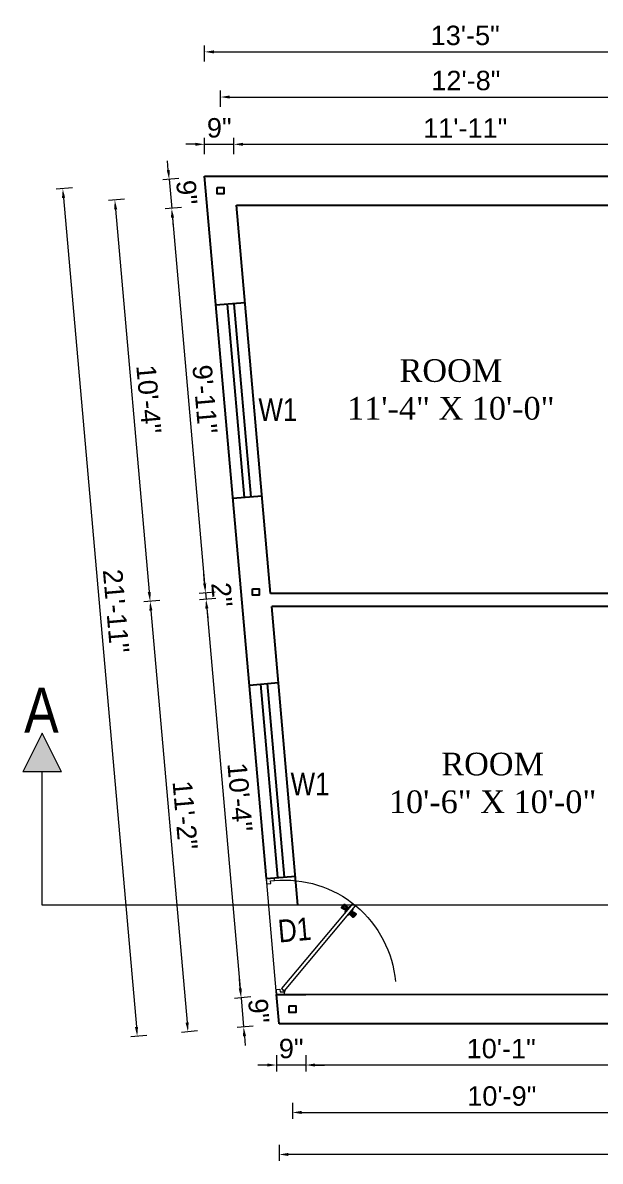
# Model space of a CAD drawing. Header units: inches. Extents: x 392906 to 410488, y -52747 to -40742.
# Drawn here: x 403314.6 to 403493.1, y -49412.8 to -49061 of the extents above; entities that cross this region are included whole.
import ezdxf

# ---------------------------------------------------------------- set-up
doc = ezdxf.new("R2010")
doc.units = ezdxf.units.IN
doc.header["$LTSCALE"] = 2
doc.header["$MEASUREMENT"] = 0
doc.header["$PDMODE"] = 34
doc.layers.get('0').update_dxf_attribs({"linetype": 'CONTINUOUS'})
doc.layers.get('DEFPOINTS').update_dxf_attribs({"color": 141, "linetype": 'CONTINUOUS'})
for name, color, linetype, lineweight in [('DOOR & WIN', 1, 'CONTINUOUS', 25), ('PUERTAS', 7, 'CONTINUOUS', 9), ('steps', 253, 'CONTINUOUS', 20)]:
    doc.layers.add(name, color=color, linetype=linetype, lineweight=lineweight)
doc.styles.add('Lettring Text', font='arial.ttf')
doc.styles.get("Standard").update_dxf_attribs({"font": 'ARIALN.TTF'})
doc.dimstyles.new('Copy of Standard', dxfattribs={"dimtxt": 6, "dimasz": 2.875, "dimexe": 2, "dimexo": 4, "dimgap": 2, "dimtad": 1, "dimdec": 0, "dimrnd": 1, "dimzin": 0, "dimdsep": 46, "dimlunit": 4, "dimtxsty": 'Lettring Text', "dimcen": 0.1, "dimclrd": 7, "dimclre": 7, "dimclrt": 7, "dimazin": 0, "dimtfac": 0.645, "dimtdec": 0, "dimtmove": 1, "dimatfit": 0, "dimfxl": 3, "dimfxlon": 1, "dimtfillclr": 256, "dimtolj": 1, "dimtzin": 0, "dimlwd": -1, "dimlwe": -1, "dimarcsym": 2})

# ---------------------------------------------------------------- blocks, each defined once
blk = doc.blocks.new('3ft')
at = {"layer": 'PUERTAS', "color": 6}
for p, q in [((1.01, 2.52), (25.23, 26.74)), ((26.05, 25.92), (1.77, 1.64)), ((26.05, 25.92), (25.23, 26.74)), ((0, 2.4), (0, 0)), ((0.72, 2.4), (0, 2.4)), ((1.6, 0), (0, 0)), ((0.72, 1.52), (0.72, 2.44)), ((0.8, 1.52), (0.72, 1.52)), ((0.8, 1.52), (0.8, 2.41)), ((0.8, 1.2), (0.8, 1.52)), ((1.6, 1.2), (0.8, 1.2)), ((1.57, 1.84), (0.94, 2.47)), ((1.63, 1.89), (0.97, 2.55)), ((1.63, 1.89), (1.57, 1.84)), ((1.77, 1.64), (1.57, 1.84)), ((1.6, 0), (1.6, 1.2)), ((34.4, 0), (34.4, 1.2)), ((34.4, 1.2), (35.2, 1.2)), ((34.4, 0), (36, 0)), ((35.2, 1.2), (35.2, 2.4)), ((35.2, 2.4), (36, 2.4)), ((36, 0), (36, 2.4))]:
    blk.add_line(p, q, dxfattribs=at)
at = {"layer": 'PUERTAS', "color": 8}
for p, q in [((22.57, 24.94), (21.65, 25.68)), ((22.63, 24.99), (21.69, 25.75)), ((22.74, 25.1), (21.84, 25.9)), ((22.13, 26.28), (21.98, 26.13)), ((22.88, 25.24), (22.01, 26.06)), ((22.13, 26.28), (22.27, 26.42)), ((22.29, 26.41), (22.27, 26.42)), ((23.16, 25.52), (22.34, 26.39)), ((23.3, 25.66), (22.5, 26.56)), ((23.41, 25.77), (22.65, 26.71)), ((22.69, 24.32), (23.02, 24.83)), ((23.46, 25.83), (22.72, 26.75)), ((22.95, 24.96), (22.84, 25.07)), ((22.98, 24.99), (22.86, 25.1)), ((23.03, 25.04), (22.91, 25.15)), ((22.91, 24.53), (23.1, 24.91)), ((23.11, 25.12), (22.99, 25.23)), ((23.13, 24.76), (23.18, 24.99)), ((23.28, 25.3), (23.17, 25.41)), ((23.36, 25.37), (23.25, 25.49)), ((23.31, 24.94), (23.28, 25.08)), ((23.41, 25.43), (23.3, 25.54)), ((23.46, 25.09), (23.32, 25.13)), ((23.44, 25.45), (23.33, 25.56)), ((23.64, 25.27), (23.41, 25.22)), ((23.87, 25.49), (23.49, 25.3)), ((24.08, 25.71), (23.57, 25.38)), ((25.02, 24.77), (24.68, 24.26)), ((23.63, 23.38), (24.14, 23.72)), ((23.84, 23.6), (24.22, 23.79)), ((24.07, 23.82), (24.3, 23.88)), ((24.25, 24), (24.39, 23.97)), ((24.25, 23.26), (24.99, 22.34)), ((24.27, 23.64), (24.38, 23.53)), ((24.3, 23.67), (24.41, 23.56)), ((24.3, 23.32), (25.06, 22.38)), ((24.35, 23.72), (24.46, 23.61)), ((24.4, 24.15), (24.43, 24.01)), ((24.41, 23.43), (25.2, 22.53)), ((24.43, 23.8), (24.54, 23.69)), ((24.58, 24.33), (24.52, 24.1)), ((24.55, 23.57), (25.37, 22.7)), ((24.6, 23.97), (24.72, 23.86)), ((24.8, 24.56), (24.61, 24.18)), ((24.68, 24.05), (24.79, 23.94)), ((24.73, 24.1), (24.85, 23.99)), ((24.76, 24.13), (24.87, 24.02)), ((24.83, 23.85), (25.7, 23.03)), ((24.97, 23.99), (25.87, 23.2)), ((25.08, 24.1), (26.02, 23.34)), ((25.14, 24.15), (26.06, 23.41)), ((25.58, 22.82), (25.43, 22.67)), ((25.58, 22.82), (25.73, 22.97)), ((25.72, 22.98), (25.73, 22.97)), ((0, 0), (36, 0))]:
    blk.add_line(p, q, dxfattribs=at)
at = {"layer": 'PUERTAS', "color": 1}
for p, q in [((21.67, 25.73), (22.17, 26.23)), ((22.49, 24.95), (21.67, 25.61)), ((21.7, 25.82), (22.14, 26.26)), ((21.73, 25.79), (21.7, 25.82)), ((22.58, 26.7), (22.14, 26.26)), ((22.67, 26.73), (22.17, 26.23)), ((22.61, 26.67), (22.58, 26.7)), ((22.6, 24.96), (23.02, 25.38)), ((22.61, 24.25), (22.92, 24.72)), ((22.7, 25.07), (22.71, 25.06)), ((23.45, 25.91), (22.79, 26.73)), ((22.82, 25.06), (23.08, 25.32)), ((22.94, 24.95), (22.83, 25.07)), ((22.92, 24.72), (22.92, 24.72)), ((22.93, 24.94), (23.19, 25.21)), ((22.93, 24.84), (22.93, 24.83)), ((23.44, 25.81), (23.02, 25.38)), ((23.34, 25.58), (23.08, 25.32)), ((23.46, 25.47), (23.19, 25.21)), ((23.33, 25.7), (23.34, 25.69)), ((23.45, 25.46), (23.33, 25.57)), ((23.57, 25.47), (23.57, 25.47)), ((24.15, 25.79), (23.68, 25.48)), ((23.68, 25.48), (23.68, 25.48)), ((24.27, 25.78), (24.26, 25.79)), ((25.1, 24.84), (24.79, 24.38)), ((25.09, 24.96), (25.1, 24.95)), ((22.62, 24.13), (22.61, 24.14)), ((23.44, 23.31), (23.45, 23.3)), ((23.56, 23.3), (24.03, 23.61)), ((24.03, 23.61), (24.03, 23.62)), ((24.14, 23.62), (24.14, 23.62)), ((24.25, 23.62), (24.51, 23.89)), ((24.26, 23.29), (24.69, 23.71)), ((24.26, 23.63), (24.37, 23.52)), ((24.26, 23.18), (24.92, 22.37)), ((24.37, 23.52), (24.63, 23.77)), ((24.37, 23.4), (24.37, 23.4)), ((24.78, 24.15), (24.51, 23.89)), ((24.89, 24.03), (24.63, 23.77)), ((25.11, 24.14), (24.69, 23.71)), ((24.77, 24.14), (24.88, 24.03)), ((24.79, 24.38), (24.78, 24.37)), ((24.78, 24.26), (24.78, 24.26)), ((25, 24.03), (25, 24.03)), ((25.04, 22.36), (25.54, 22.86)), ((25.1, 22.42), (25.13, 22.39)), ((25.13, 22.39), (25.57, 22.83)), ((25.22, 24.14), (26.03, 23.48)), ((26.04, 23.37), (25.54, 22.86)), ((26.01, 23.27), (25.57, 22.83)), ((25.98, 23.3), (26.01, 23.27))]:
    blk.add_line(p, q, dxfattribs=at)
at = {"layer": 'PUERTAS', "color": 2}
for p, q in [((21.99, 26.11), (21.98, 26.13)), ((25.42, 22.68), (25.43, 22.67))]:
    blk.add_line(p, q, dxfattribs=at)
at = {"layer": 'PUERTAS', "color": 6}
for radius in [0.155, 0.0752]:
    blk.add_circle((0.82, 2.56), radius, dxfattribs=at)
blk.add_arc((0.82, 2.56), 34.38, 359.7285, 90.0333, dxfattribs=at)
at = {"layer": 'PUERTAS', "color": 1}
for centre, start, end in [((22.54, 25.01), 231.0764, 315), ((22.73, 26.68), 38.9236, 135), ((22.77, 25.12), 225, 315), ((22.99, 24.89), 135, 219.7428), ((22.87, 24.78), 315, 39.7428), ((23.28, 25.63), 315, 45), ((23.39, 25.86), 315, 38.9236), ((23.51, 25.41), 50.2572, 135), ((23.62, 25.53), 230.2572, 315), ((24.2, 25.73), 45, 135), ((25.04, 24.89), 315, 45), ((22.67, 24.2), 135, 225), ((23.51, 23.36), 225, 315), ((24.09, 23.56), 50.2572, 135), ((24.2, 23.68), 230.2572, 315), ((24.32, 23.23), 135, 218.9236), ((24.42, 23.46), 135, 225), ((24.84, 24.31), 135, 219.7428), ((24.72, 24.21), 315, 39.7428), ((24.94, 23.98), 45, 135), ((24.98, 22.42), 218.9236, 315), ((25.17, 24.08), 51.0764, 135), ((25.98, 23.42), 315, 51.0764)]:
    blk.add_arc(centre, 0.08, start, end, dxfattribs=at)
blk = doc.blocks.new('*U199')
at = {"color": 3, "xscale": -1}
blk.add_blockref('3ft', (42, 0), dxfattribs=at)
blk = doc.blocks.new('*D795')
at = {"layer": 'DEFPOINTS', "color": 0, "ltscale": 0.5, "transparency": 16777216}
for p in [(403402.09, -49361.36), (403522.88, -49361.4), (403402.08, -49383.1)]:
    blk.add_point(p, dxfattribs=at)
at = {"layer": 'steps', "color": 7, "ltscale": 0.5, "transparency": 16777216}
for p, q in [((403402.09, -49380.1), (403402.08, -49385.1)), ((403522.88, -49380.13), (403522.88, -49385.13)), ((403520, -49383.13), (403404.96, -49383.11))]:
    blk.add_line(p, q, dxfattribs=at)
for points in [[(403404.96, -49382.63), (403404.96, -49383.58), (403402.08, -49383.1)], [(403520, -49382.65), (403520, -49383.61), (403522.88, -49383.13)]]:
    blk.add_solid(points, dxfattribs=at)
at = {"layer": 'steps', "color": 7, "ltscale": 0.5, "transparency": 16777216, "insert": (403462.48, -49378.06), "char_height": 6, "attachment_point": 5, "rotation": 359.9867, "style": 'Lettring Text'}
blk.add_mtext('\\A1;10\'-1"', dxfattribs=at)
blk = doc.blocks.new('*D796')
at = {"layer": 'DEFPOINTS', "color": 0, "ltscale": 0.5, "transparency": 16777216}
for p in [(403393.05, -49361.36), (403402.09, -49361.36), (403393.05, -49383.1)]:
    blk.add_point(p, dxfattribs=at)
at = {"layer": 'steps', "color": 7, "ltscale": 0.5, "transparency": 16777216}
for p, q in [((403393.05, -49380.1), (403393.05, -49385.1)), ((403402.09, -49380.1), (403402.08, -49385.1)), ((403390.17, -49383.1), (403387.3, -49383.1)), ((403402.08, -49383.1), (403393.05, -49383.1)), ((403404.96, -49383.11), (403407.83, -49383.11))]:
    blk.add_line(p, q, dxfattribs=at)
for points in [[(403390.17, -49382.62), (403390.17, -49383.58), (403393.05, -49383.1)], [(403404.96, -49382.63), (403404.96, -49383.58), (403402.08, -49383.1)]]:
    blk.add_solid(points, dxfattribs=at)
at = {"layer": 'steps', "color": 7, "ltscale": 0.5, "transparency": 16777216, "insert": (403397.57, -49378.04), "char_height": 6, "attachment_point": 5, "rotation": 359.9867, "style": 'Lettring Text'}
blk.add_mtext('\\A1;9"', dxfattribs=at)
blk = doc.blocks.new('*D797')
at = {"layer": 'DEFPOINTS', "color": 0, "ltscale": 0.5, "transparency": 16777216}
for p in [(403397.97, -49365.86), (403527.38, -49365.89), (403527.37, -49397.79)]:
    blk.add_point(p, dxfattribs=at)
at = {"layer": 'steps', "color": 7, "ltscale": 0.5, "transparency": 16777216}
for p, q in [((403397.96, -49394.76), (403397.96, -49399.76)), ((403527.37, -49394.79), (403527.37, -49399.79)), ((403400.84, -49397.76), (403524.5, -49397.79))]:
    blk.add_line(p, q, dxfattribs=at)
for points in [[(403400.84, -49397.28), (403400.84, -49398.24), (403397.96, -49397.76)], [(403524.5, -49397.31), (403524.5, -49398.27), (403527.37, -49397.79)]]:
    blk.add_solid(points, dxfattribs=at)
at = {"layer": 'steps', "color": 7, "ltscale": 0.5, "transparency": 16777216, "insert": (403462.67, -49392.71), "char_height": 6, "attachment_point": 5, "rotation": 359.9867, "style": 'Lettring Text'}
blk.add_mtext('\\A1;10\'-9"', dxfattribs=at)
blk = doc.blocks.new('*D800')
at = {"layer": 'DEFPOINTS', "color": 0, "ltscale": 0.5, "transparency": 16777216}
for p in [(403393.85, -49370.36), (403753.38, -49370.45), (403393.84, -49410.75)]:
    blk.add_point(p, dxfattribs=at)
at = {"layer": 'steps', "color": 7, "ltscale": 0.5, "transparency": 16777216}
for p, q in [((403393.84, -49407.75), (403393.84, -49412.75)), ((403753.37, -49407.83), (403753.37, -49412.83)), ((403750.5, -49410.83), (403396.71, -49410.75))]:
    blk.add_line(p, q, dxfattribs=at)
for points in [[(403396.71, -49410.27), (403396.71, -49411.23), (403393.84, -49410.75)], [(403750.5, -49410.35), (403750.5, -49411.31), (403753.37, -49410.83)]]:
    blk.add_solid(points, dxfattribs=at)
at = {"layer": 'steps', "color": 7, "ltscale": 0.5, "transparency": 16777216, "insert": (403573.61, -49405.73), "char_height": 6, "attachment_point": 5, "rotation": 359.9867, "style": 'Lettring Text'}
blk.add_mtext("\\A1;30'", dxfattribs=at)
blk = doc.blocks.new('*D801')
at = {"layer": 'DEFPOINTS', "color": 0, "ltscale": 0.5, "transparency": 16777216}
for p in [(403379.85, -49098.57), (403370.81, -49108.42), (403379.85, -49108.42)]:
    blk.add_point(p, dxfattribs=at)
at = {"layer": 'steps', "color": 7, "ltscale": 0.5, "transparency": 16777216}
for p, q in [((403370.81, -49101.57), (403370.81, -49096.57)), ((403379.85, -49101.57), (403379.85, -49096.57)), ((403367.94, -49098.57), (403365.06, -49098.57)), ((403370.81, -49098.57), (403379.85, -49098.57)), ((403382.72, -49098.57), (403385.6, -49098.57))]:
    blk.add_line(p, q, dxfattribs=at)
for points in [[(403367.94, -49098.09), (403367.94, -49099.05), (403370.81, -49098.57)], [(403382.72, -49098.09), (403382.72, -49099.05), (403379.85, -49098.57)]]:
    blk.add_solid(points, dxfattribs=at)
at = {"layer": 'steps', "color": 7, "ltscale": 0.5, "transparency": 16777216, "insert": (403375.33, -49093.51), "char_height": 6, "attachment_point": 5, "style": 'Lettring Text'}
blk.add_mtext('\\A1;9"', dxfattribs=at)
blk = doc.blocks.new('*D802')
at = {"layer": 'DEFPOINTS', "color": 0, "ltscale": 0.5, "transparency": 16777216}
for p in [(403522.88, -49098.57), (403379.85, -49108.42), (403522.88, -49117.42)]:
    blk.add_point(p, dxfattribs=at)
at = {"layer": 'steps', "color": 7, "ltscale": 0.5, "transparency": 16777216}
for p, q in [((403379.85, -49101.57), (403379.85, -49096.57)), ((403522.88, -49101.57), (403522.88, -49096.57)), ((403382.72, -49098.57), (403520.01, -49098.57))]:
    blk.add_line(p, q, dxfattribs=at)
for points in [[(403382.72, -49098.09), (403382.72, -49099.05), (403379.85, -49098.57)], [(403520.01, -49098.09), (403520.01, -49099.05), (403522.88, -49098.57)]]:
    blk.add_solid(points, dxfattribs=at)
at = {"layer": 'steps', "color": 7, "ltscale": 0.5, "transparency": 16777216, "insert": (403451.36, -49093.56), "char_height": 6, "attachment_point": 5, "style": 'Lettring Text'}
blk.add_mtext('\\A1;11\'-11"', dxfattribs=at)
blk = doc.blocks.new('*D808')
at = {"layer": 'DEFPOINTS', "color": 0, "ltscale": 0.5, "transparency": 16777216}
for p in [(403527.38, -49083.96), (403375.72, -49112.92), (403527.38, -49112.92)]:
    blk.add_point(p, dxfattribs=at)
at = {"layer": 'steps', "color": 7, "ltscale": 0.5, "transparency": 16777216}
for p, q in [((403375.72, -49086.96), (403375.72, -49081.96)), ((403527.38, -49086.96), (403527.38, -49081.96)), ((403378.6, -49083.96), (403524.51, -49083.96))]:
    blk.add_line(p, q, dxfattribs=at)
for points in [[(403378.6, -49083.48), (403378.6, -49084.44), (403375.72, -49083.96)], [(403524.51, -49083.48), (403524.51, -49084.44), (403527.38, -49083.96)]]:
    blk.add_solid(points, dxfattribs=at)
at = {"layer": 'steps', "color": 7, "ltscale": 0.5, "transparency": 16777216, "insert": (403451.55, -49078.89), "char_height": 6, "attachment_point": 5, "style": 'Lettring Text'}
blk.add_mtext('\\A1;12\'-8"', dxfattribs=at)
blk = doc.blocks.new('*D811')
at = {"layer": 'DEFPOINTS', "color": 0, "ltscale": 0.5, "transparency": 16777216}
for p in [(403531.88, -49070.01), (403370.81, -49108.42), (403531.88, -49108.42)]:
    blk.add_point(p, dxfattribs=at)
at = {"layer": 'steps', "color": 7, "ltscale": 0.5, "transparency": 16777216}
for p, q in [((403370.81, -49073.01), (403370.81, -49068.01)), ((403531.88, -49073.01), (403531.88, -49068.01)), ((403373.69, -49070.01), (403529.01, -49070.01))]:
    blk.add_line(p, q, dxfattribs=at)
for points in [[(403373.69, -49069.53), (403373.69, -49070.49), (403370.81, -49070.01)], [(403529.01, -49069.53), (403529.01, -49070.49), (403531.88, -49070.01)]]:
    blk.add_solid(points, dxfattribs=at)
at = {"layer": 'steps', "color": 7, "ltscale": 0.5, "transparency": 16777216, "insert": (403451.35, -49064.95), "char_height": 6, "attachment_point": 5, "style": 'Lettring Text'}
blk.add_mtext('\\A1;13\'-5"', dxfattribs=at)
blk = doc.blocks.new('*D813')
at = {"layer": 'DEFPOINTS', "color": 0, "ltscale": 0.5, "transparency": 16777216}
for p in [(403370.81, -49108.42), (403371.6, -49117.42), (403360.64, -49118.39)]:
    blk.add_point(p, dxfattribs=at)
at = {"layer": 'steps', "color": 7, "ltscale": 0.5, "transparency": 16777216}
for p, q in [((403359.59, -49106.53), (403359.34, -49103.66)), ((403362.83, -49109.13), (403357.85, -49109.56)), ((403359.85, -49109.39), (403360.64, -49118.39)), ((403363.63, -49118.13), (403358.64, -49118.56)), ((403360.89, -49121.25), (403361.14, -49124.12))]:
    blk.add_line(p, q, dxfattribs=at)
for points in [[(403360.07, -49106.48), (403359.12, -49106.57), (403359.85, -49109.39)], [(403361.37, -49121.21), (403360.41, -49121.29), (403360.64, -49118.39)]]:
    blk.add_solid(points, dxfattribs=at)
at = {"layer": 'steps', "color": 7, "ltscale": 0.5, "transparency": 16777216, "insert": (403365.29, -49113.45), "char_height": 6, "attachment_point": 5, "rotation": 275.0256, "style": 'Lettring Text'}
blk.add_mtext('\\A1;9"', dxfattribs=at)
blk = doc.blocks.new('*D814')
at = {"layer": 'DEFPOINTS', "color": 0, "ltscale": 0.5, "transparency": 16777216}
for p in [(403371.6, -49117.42), (403371.08, -49237.19), (403385.63, -49235.91)]:
    blk.add_point(p, dxfattribs=at)
at = {"layer": 'steps', "color": 7, "ltscale": 0.5, "transparency": 16777216}
for p, q in [((403363.63, -49118.13), (403358.64, -49118.56)), ((403360.89, -49121.25), (403370.83, -49234.33)), ((403374.07, -49236.93), (403369.09, -49237.37))]:
    blk.add_line(p, q, dxfattribs=at)
for points in [[(403361.37, -49121.21), (403360.41, -49121.29), (403360.64, -49118.39)], [(403371.31, -49234.29), (403370.36, -49234.37), (403371.08, -49237.19)]]:
    blk.add_solid(points, dxfattribs=at)
at = {"layer": 'steps', "color": 7, "ltscale": 0.5, "transparency": 16777216, "insert": (403370.9, -49177.35), "char_height": 6, "attachment_point": 5, "rotation": 275.0256, "style": 'Lettring Text'}
blk.add_mtext('\\A1;9\'-11"', dxfattribs=at)
blk = doc.blocks.new('*D815')
at = {"layer": 'DEFPOINTS', "color": 0, "ltscale": 0.5, "transparency": 16777216}
for p in [(403385.63, -49235.91), (403371.26, -49239.18), (403385.63, -49237.91)]:
    blk.add_point(p, dxfattribs=at)
at = {"layer": 'steps', "color": 7, "ltscale": 0.5, "transparency": 16777216}
for p, q in [((403370.83, -49234.33), (403370.58, -49231.46)), ((403374.07, -49236.93), (403369.09, -49237.37)), ((403371.08, -49237.19), (403371.26, -49239.18)), ((403374.25, -49238.91), (403369.27, -49239.35)), ((403371.51, -49242.04), (403371.76, -49244.91))]:
    blk.add_line(p, q, dxfattribs=at)
for points in [[(403371.31, -49234.29), (403370.36, -49234.37), (403371.08, -49237.19)], [(403371.99, -49242), (403371.03, -49242.08), (403371.26, -49239.18)]]:
    blk.add_solid(points, dxfattribs=at)
at = {"layer": 'steps', "color": 7, "ltscale": 0.5, "transparency": 16777216, "insert": (403376.16, -49237.75), "char_height": 6, "attachment_point": 5, "rotation": 275.0256, "style": 'Lettring Text'}
blk.add_mtext('\\A1;2"', dxfattribs=at)
blk = doc.blocks.new('*D816')
at = {"layer": 'DEFPOINTS', "color": 0, "ltscale": 0.5, "transparency": 16777216}
for p in [(403385.63, -49237.91), (403382.09, -49362.33), (403393.05, -49361.36)]:
    blk.add_point(p, dxfattribs=at)
at = {"layer": 'steps', "color": 7, "ltscale": 0.5, "transparency": 16777216}
for p, q in [((403374.25, -49238.91), (403369.27, -49239.35)), ((403371.51, -49242.04), (403381.84, -49359.46)), ((403385.08, -49362.07), (403380.1, -49362.5))]:
    blk.add_line(p, q, dxfattribs=at)
for points in [[(403371.99, -49242), (403371.03, -49242.08), (403371.26, -49239.18)], [(403382.31, -49359.42), (403381.36, -49359.51), (403382.09, -49362.33)]]:
    blk.add_solid(points, dxfattribs=at)
at = {"layer": 'steps', "color": 7, "ltscale": 0.5, "transparency": 16777216, "insert": (403381.72, -49300.31), "char_height": 6, "attachment_point": 5, "rotation": 275.0256, "style": 'Lettring Text'}
blk.add_mtext('\\A1;10\'-4"', dxfattribs=at)
blk = doc.blocks.new('*D817')
at = {"layer": 'DEFPOINTS', "color": 0, "ltscale": 0.5, "transparency": 16777216}
for p in [(403393.05, -49361.36), (403382.88, -49371.33), (403393.85, -49370.36)]:
    blk.add_point(p, dxfattribs=at)
at = {"layer": 'steps', "color": 7, "ltscale": 0.5, "transparency": 16777216}
for p, q in [((403381.84, -49359.46), (403381.58, -49356.6)), ((403385.08, -49362.07), (403380.1, -49362.5)), ((403382.09, -49362.33), (403382.88, -49371.33)), ((403385.87, -49371.06), (403380.89, -49371.5)), ((403383.13, -49374.19), (403383.38, -49377.05))]:
    blk.add_line(p, q, dxfattribs=at)
for points in [[(403382.31, -49359.42), (403381.36, -49359.51), (403382.09, -49362.33)], [(403383.61, -49374.15), (403382.65, -49374.23), (403382.88, -49371.33)]]:
    blk.add_solid(points, dxfattribs=at)
at = {"layer": 'steps', "color": 7, "ltscale": 0.5, "transparency": 16777216, "insert": (403387.53, -49366.38), "char_height": 6, "attachment_point": 5, "rotation": 275.0256, "style": 'Lettring Text'}
blk.add_mtext('\\A1;9"', dxfattribs=at)
blk = doc.blocks.new('*D818')
at = {"layer": 'DEFPOINTS', "color": 0, "ltscale": 0.5, "transparency": 16777216}
for p in [(403375.72, -49112.92), (403386.63, -49236.91), (403353.97, -49239.79)]:
    blk.add_point(p, dxfattribs=at)
at = {"layer": 'steps', "color": 7, "ltscale": 0.5, "transparency": 16777216}
for p, q in [((403346.05, -49115.53), (403341.07, -49115.97)), ((403343.32, -49118.66), (403353.72, -49236.92)), ((403356.96, -49239.52), (403351.98, -49239.96))]:
    blk.add_line(p, q, dxfattribs=at)
for points in [[(403343.79, -49118.62), (403342.84, -49118.7), (403343.07, -49115.8)], [(403354.19, -49236.88), (403353.24, -49236.96), (403353.97, -49239.79)]]:
    blk.add_solid(points, dxfattribs=at)
at = {"layer": 'steps', "color": 7, "ltscale": 0.5, "transparency": 16777216, "insert": (403353.56, -49177.35), "char_height": 6, "attachment_point": 5, "rotation": 275.0256, "style": 'Lettring Text'}
blk.add_mtext('\\A1;10\'-4"', dxfattribs=at)
blk = doc.blocks.new('*D819')
at = {"layer": 'DEFPOINTS', "color": 0, "ltscale": 0.5, "transparency": 16777216}
for p in [(403386.63, -49236.91), (403393.85, -49370.36), (403365.67, -49372.84)]:
    blk.add_point(p, dxfattribs=at)
at = {"layer": 'steps', "color": 7, "ltscale": 0.5, "transparency": 16777216}
for p, q in [((403356.96, -49239.52), (403351.98, -49239.96)), ((403354.22, -49242.65), (403365.42, -49369.98)), ((403368.66, -49372.58), (403363.68, -49373.02))]:
    blk.add_line(p, q, dxfattribs=at)
for points in [[(403354.7, -49242.61), (403353.74, -49242.69), (403353.97, -49239.79)], [(403365.89, -49369.93), (403364.94, -49370.02), (403365.67, -49372.84)]]:
    blk.add_solid(points, dxfattribs=at)
at = {"layer": 'steps', "color": 7, "ltscale": 0.5, "transparency": 16777216, "insert": (403364.81, -49305.87), "char_height": 6, "attachment_point": 5, "rotation": 275.0256, "style": 'Lettring Text'}
blk.add_mtext('\\A1;11\'-2"', dxfattribs=at)
blk = doc.blocks.new('*D820')
at = {"layer": 'DEFPOINTS', "color": 0, "ltscale": 0.5, "transparency": 16777216}
for p in [(403370.81, -49108.42), (403393.85, -49370.36), (403350, -49374.22)]:
    blk.add_point(p, dxfattribs=at)
at = {"layer": 'steps', "color": 7, "ltscale": 0.5, "transparency": 16777216}
for p, q in [((403329.96, -49112.02), (403324.98, -49112.46)), ((403327.22, -49115.14), (403349.75, -49371.35)), ((403352.99, -49373.95), (403348.01, -49374.39))]:
    blk.add_line(p, q, dxfattribs=at)
for points in [[(403327.7, -49115.1), (403326.74, -49115.19), (403326.97, -49112.28)], [(403350.23, -49371.31), (403349.27, -49371.4), (403350, -49374.22)]]:
    blk.add_solid(points, dxfattribs=at)
at = {"layer": 'steps', "color": 7, "ltscale": 0.5, "transparency": 16777216, "insert": (403343.48, -49242.81), "char_height": 6, "attachment_point": 5, "rotation": 275.0256, "style": 'Lettring Text'}
blk.add_mtext('\\A1;21\'-11"', dxfattribs=at)

msp = doc.modelspace()

# ---------------------------------------------------------------- hatches: boundary and pattern name
at = {"linetype": 'ByBlock', "lineweight": 5}
msp.add_hatch(color=7, dxfattribs=at).paths.add_polyline_path([(403320.61, -49280.54), (403326.61, -49292.54), (403314.61, -49292.54)])

# ---------------------------------------------------------------- linework, layer by layer
at = {"ltscale": 0.5}
for p, q in [((403389.9, -49325.5), (403370.81, -49108.42)), ((403370.81, -49108.42), (403531.88, -49108.42)), ((403391.19, -49237.36), (403380.64, -49117.42)), ((403380.64, -49117.42), (403522.88, -49117.42)), ((403383.28, -49147.51), (403374.32, -49148.3)), ((403377.8, -49147.99), (403383.06, -49207.76)), ((403379.8, -49147.82), (403385.05, -49207.58)), ((403388.54, -49207.28), (403379.57, -49208.07)), ((403522.88, -49237.4), (403391.19, -49237.36)), ((403531.88, -49241.4), (403391.54, -49241.36)), ((403399.66, -49333.71), (403391.54, -49241.36)), ((403384.65, -49265.73), (403393.61, -49264.94)), ((403388.13, -49265.43), (403393.39, -49325.2)), ((403390.12, -49265.25), (403395.38, -49325.02)), ((403389.9, -49325.5), (403398.87, -49324.71)), ((403522.88, -49361.4), (403393.05, -49361.36)), ((403393.85, -49370.36), (403393.05, -49361.36)), ((403393.05, -49361.36), (403402.09, -49361.36)), ((403753.38, -49370.45), (403393.85, -49370.36))]:
    msp.add_line(p, q, dxfattribs=at)
at = {"color": 7, "linetype": 'ByBlock', "lineweight": 5}
for p, q in [((403320.61, -49280.54), (403314.61, -49292.54)), ((403326.61, -49292.54), (403320.61, -49280.54)), ((403326.61, -49292.54), (403314.61, -49292.54)), ((403320.61, -49333.71), (403320.61, -49292.54)), ((403814.93, -49333.71), (403320.61, -49333.71))]:
    msp.add_line(p, q, dxfattribs=at)
at = {"ltscale": 0.5}
for points in [[(403374.72, -49111.92), (403376.72, -49111.92), (403376.72, -49113.92), (403374.72, -49113.92)], [(403385.63, -49235.91), (403387.63, -49235.91), (403387.63, -49237.91), (403385.63, -49237.91)], [(403396.97, -49364.86), (403398.97, -49364.86), (403398.97, -49366.86), (403396.97, -49366.86)]]:
    msp.add_lwpolyline(points, close=True, dxfattribs=at)

# ---------------------------------------------------------------- block references
at = {"layer": 'DOOR & WIN', "rotation": 275.0252223931562}
msp.add_blockref('*U199', (403389.38, -49319.53), dxfattribs=at)

# ---------------------------------------------------------------- texts
at = {"color": 7, "linetype": 'ByBlock', "lineweight": 5, "insert": (403325.73, -49266.44), "char_height": 14, "width": 26.5803, "attachment_point": 3}
msp.add_mtext('A', dxfattribs=at)
at = {"layer": 'steps', "color": 7, "ltscale": 0.3, "char_height": 7}
for s, insert, width, attachment_point in [('{\\fTimes New Roman|b0|i0|c0|p18;ROOM\\P11\'-4" X 10\'-0"}', (403446.92, -49164.99), 67.6616, 2), ('W1', (403393.46, -49184.07), 18.6213, 8), ('{\\fTimes New Roman|b0|i0|c0|p18;ROOM\\P10\'-6" X 10\'-0"}', (403459.84, -49286.58), 67.6616, 2), ('W1', (403403.4, -49299.76), 18.6213, 8)]:
    msp.add_mtext(s, dxfattribs=dict(at, insert=insert, width=width, attachment_point=attachment_point))
at = {"layer": 'steps', "color": 7, "ltscale": 0.3, "insert": (403398.93, -49344.82), "char_height": 7, "attachment_point": 8, "rotation": 5.0252}
msp.add_mtext_dynamic_manual_height_columns('{\\W1;D1}', width=18.6213, gutter_width=40, heights=[0], dxfattribs=at)

# ---------------------------------------------------------------- dimensions: what is measured, and where the dimension line sits
at = {"layer": 'steps', "ltscale": 0.5}
for base, p1, p2, picture, middle in [((403531.88, -49070.01), (403370.81, -49108.42), (403531.88, -49108.42), '*D811', (403451.35, -49064.95)), ((403527.38, -49083.96), (403375.72, -49112.92), (403527.38, -49112.92), '*D808', (403451.55, -49078.89)), ((403522.88, -49098.57), (403379.85, -49108.42), (403522.88, -49117.42), '*D802', (403451.36, -49093.56))]:
    dim = msp.add_linear_dim(base=base, p1=p1, p2=p2, dimstyle='Copy of Standard', dxfattribs=at)
    dim.commit()
    dim.dimension.update_dxf_attribs({"geometry": picture, "text_midpoint": middle})
dim = msp.add_linear_dim(base=(403379.85, -49098.57), p1=(403370.81, -49108.42), p2=(403379.85, -49108.42), dimstyle='Copy of Standard', dxfattribs=at)
dim.commit()
dim.dimension.update_dxf_attribs({"geometry": '*D801', "text_midpoint": (403375.33, -49098.57), "dimtype": 160})
for base, p1, p2, angle, picture, middle, dimtype in [((403360.64, -49118.39), (403370.81, -49108.42), (403371.6, -49117.42), 275.0256, '*D813', (403360.24, -49113.89), 161), ((403371.26, -49239.18), (403385.63, -49235.91), (403385.63, -49237.91), 95.0256, '*D815', (403371.17, -49238.19), 160), ((403382.88, -49371.33), (403393.05, -49361.36), (403393.85, -49370.36), 95.0256, '*D817', (403382.48, -49366.83), 160), ((403393.05, -49383.1), (403402.09, -49361.36), (403393.05, -49361.36), 179.9867, '*D796', (403397.57, -49383.1), 160)]:
    dim = msp.add_linear_dim(base=base, p1=p1, p2=p2, angle=angle, dimstyle='Copy of Standard', dxfattribs=at)
    dim.commit()
    dim.dimension.update_dxf_attribs({"geometry": picture, "text_midpoint": middle, "dimtype": dimtype})
for p1, p2, distance, picture, middle in [((403370.81, -49108.42), (403393.85, -49370.36), -44.01, '*D820', (403343.48, -49242.81)), ((403375.72, -49112.92), (403386.63, -49236.91), -32.79, '*D818', (403353.56, -49177.35)), ((403397.97, -49365.86), (403527.38, -49365.89), -31.9, '*D797', (403462.67, -49392.71)), ((403753.38, -49370.45), (403393.85, -49370.36), 40.39, '*D800', (403573.61, -49405.73))]:
    dim = msp.add_aligned_dim(p1=p1, p2=p2, distance=distance, dimstyle='Copy of Standard', dxfattribs=at)
    dim.commit()
    dim.dimension.update_dxf_attribs({"geometry": picture, "text_midpoint": middle})
for base, p1, p2, angle, picture, middle in [((403371.08, -49237.19), (403371.6, -49117.42), (403385.63, -49235.91), 95.0256, '*D814', (403370.9, -49177.35)), ((403365.67, -49372.84), (403386.63, -49236.91), (403393.85, -49370.36), 95.0256, '*D819', (403364.81, -49305.87)), ((403382.09, -49362.33), (403385.63, -49237.91), (403393.05, -49361.36), 95.0256, '*D816', (403381.72, -49300.31)), ((403402.08, -49383.1), (403522.88, -49361.4), (403402.09, -49361.36), 179.9867, '*D795', (403462.48, -49378.06))]:
    dim = msp.add_linear_dim(base=base, p1=p1, p2=p2, angle=angle, dimstyle='Copy of Standard', dxfattribs=at)
    dim.commit()
    dim.dimension.update_dxf_attribs({"geometry": picture, "text_midpoint": middle})

doc.saveas('drawing.dxf')
